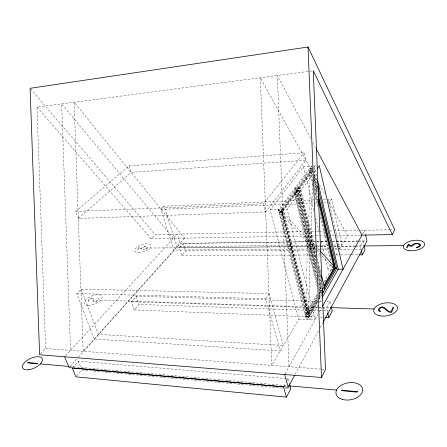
<?xml version="1.0" encoding="UTF-8"?>
<svg xmlns="http://www.w3.org/2000/svg" width="447" height="447" viewBox="0 0 447 447"><rect width="100%" height="100%" fill="white"/><g stroke="black" fill="none" stroke-linecap="round" stroke-linejoin="round"><path stroke-width="0.34" stroke-dasharray="2.23 1.68" d="M312.414 180.482L311.129 240.816L315.303 245.47M305.899 312.542L305.793 317.331L308.559 317.443L317.415 301.831M305.966 309.553L306.072 304.781M306.134 301.798L306.24 297.037M306.307 294.07L306.413 289.321M306.474 286.359L306.581 281.627M306.648 278.677L306.748 273.955M306.815 271.011L306.921 266.306M306.983 263.372L307.089 258.679M307.15 255.751L307.257 251.074M307.318 248.158L307.447 242.319L305.295 239.955M308.531 235.055L308.402 240.855L310.52 243.196M308.592 232.161L308.698 227.534M308.76 224.651L308.86 220.041M308.922 217.164L309.022 212.565M309.084 209.699L309.184 205.112M309.251 202.251L309.346 197.68M309.413 194.831L309.508 190.271M309.575 187.427L309.67 182.884M309.732 180.046L309.832 175.515M309.894 172.687L309.994 168.173L312.012 168.038M295.165 374.301L318.644 330.685M320.298 327.617L322.946 322.7M283.845 386.325L286.723 381.051M287.041 380.464L288.002 378.71L78.32 361.232L73.135 367.054M327.349 311.481L326.528 308.112L330.009 301.731L326.522 301.636M361.109 249.437L360.383 246.073L363.165 240.972L359.679 241.022M285.024 373.91L318.085 314.263M319.437 311.827L321.801 307.57M362.623 233.921L364.646 230.272L365.501 234.295M317.985 305.016L309.777 319.588L281.649 209.414M319.354 302.585L321.751 298.333M319.119 298.831L321.158 295.232M317.303 302.72L309.145 317.119L306.368 317.007L306.86 316.152L308.246 316.208L317.32 300.261M319.018 299.697L321.756 294.864M317.426 299.395L307.173 317.387L279.677 210.163L295.713 188.846L316.252 272.67M319.136 296.4L321.186 292.802L318.404 281.459M319.035 297.244L321.438 293.02M317.331 301.295L307.005 319.476L278.76 209.52M319.052 298.261L321.119 294.623M317.331 298.501L307.927 314.967L305.161 314.867L318.013 292.534M319.018 295.545L321.041 292.003L318.353 291.941M323.717 287.309L322.829 288.868L320.158 288.812L321.052 287.265L317.901 274.369M317.465 294.908L306.966 313.196L280.923 211.465L294.791 192.925L316.839 282.532M324.891 281.979L326.925 278.442M331.657 270.195L332.333 269.016M317.532 296.707L308.067 313.235L282.074 211.425L295.908 192.869L316.755 277.827M318.879 294.344L320.231 291.986L318.415 284.566M317.448 296.964L305.793 317.331L278.235 210.213L311.498 166.167L312.107 168.759M319.164 293.97L319.845 292.768L318.426 286.991M321.421 290.025L320.745 291.204L318.504 282.063M324.097 281.962L333.06 266.395M313.101 166.066L303.485 166.692L270.161 209.827L298.752 319.136L271.798 365.417L260.31 77.722L312.38 171.81M332.702 269.155L327.874 269.128L330.679 264.3M335.948 255.254L338.061 251.633M339.463 249.225L347.542 235.351L327.93 199.915M265.758 298.725L269.155 293.584L81.181 289.148L76.778 293.562L94.183 339.01L280.23 350.94L265.758 298.725L76.778 293.562M334.859 248.789L339.737 248.75L329.193 202.692L331.551 199.122L326.69 199.323M298.752 319.136L315.018 319.801L287.114 209.213L312.269 175.151M313.917 172.916L316.392 169.569M313.867 169.832L314.794 168.586L312.777 168.715M312.52 169.916L298.451 188.763L297.059 188.83L316.241 267.585M313.358 167.105L278.95 212.984L281.828 212.884L312.358 171.838L309.665 172.006L312.866 185.6M265.674 211.895L305.938 160.171L304.178 152.701L129.015 165.882L75.755 211.414L78.326 218.432L265.674 211.895L263.523 203.754L304.178 152.701M76.672 375.849L81.795 369.976L282.482 388.108M321.639 301.496L136.156 296.266L131.284 301.736L134.189 309.944L139.011 304.424L319.013 310.643M316.448 241.587L183.276 243.336L179.269 247.839L181.7 255.511L185.667 250.963L316.873 250.002M69.967 366.585L77.879 357.751M78.348 357.231L180.281 243.442L326.539 241.531M65.597 355.762L177.325 234.072L180.281 243.442M40.532 353.806L45.633 348.492L37 107.107L313.274 70.755M37 107.107L151.12 238.704L155.143 234.524L324.952 231.077M315.353 248.945L173.917 250.085L160.875 209.369L164.071 206.168L317.655 199.703M78.326 218.432L131.167 172.402L305.938 160.171M313.783 166.021L316.532 165.837M311.643 169.379L312.984 169.296M310.604 170.754L313.286 170.586M297.104 188.779L294.322 188.919L316.767 280.224M297.015 188.885L299.781 188.746L315.683 254.231M296.043 190.187L297.434 190.12L281.47 211.498L280.029 211.548M295.998 190.238L298.775 190.098M298.322 190.735L296.925 190.802L316.314 270.061M294.981 191.595L297.763 191.461M296.741 192.83L293.958 192.964L316.85 285.84M323.215 199.474L325.992 199.356M75.755 211.414L263.523 203.754M160.875 209.369L313.196 203.324M313.895 203.296L318.068 203.134M323.628 202.91L329.193 202.692M270.161 209.827L287.114 209.213M281.118 210.112L308.559 317.443L310.179 242.285L281.118 210.112L278.235 210.213L280.208 212.381M280.062 211.498L282.934 211.397L308.899 313.269L306.139 313.168M279.47 212.297L282.359 212.196M329.964 230.976L333.311 230.909M334.004 230.892L358.377 230.401M360.612 230.356L389.169 229.775M389.868 229.758L393.349 229.691M151.12 238.704L314.928 235.904M315.627 235.893L326.081 235.714M331.657 235.619L334.445 235.575M335.144 235.563L361.969 235.105M317.147 241.581L326.908 241.453M332.484 241.374L358.98 241.028M332.11 241.458L335.591 241.408M336.289 241.402L357.879 241.117M358.572 241.112L365.54 241.017M314.811 245.224L176.962 246.688L164.071 206.168M315.504 245.213L328.037 245.079M333.607 245.023L336.39 244.995M337.088 244.984L341.961 244.934L331.551 199.122M149.963 248.04L319.309 246.381M320.002 246.375L327.657 246.297M333.92 246.236L336.703 246.208M337.401 246.202L354.801 246.029M355.494 246.023L363.148 245.951M179.269 247.839L319.281 246.476M319.979 246.465L327.64 246.392M333.909 246.331L336.697 246.303M337.396 246.297L354.806 246.129M355.505 246.118L360.383 246.073M316.051 248.94L319.532 248.912M320.231 248.906L328.59 248.839M317.571 250.002L329.439 249.912M335.021 249.873L339.206 249.839M339.904 249.834L352.471 249.744M355.259 249.722L361.539 249.677M181.7 255.511L316.962 254.986M317.655 254.986L322.538 254.963M325.327 254.958L330.21 254.935M335.786 254.913L339.966 254.896M340.664 254.896L351.124 254.857M351.823 254.851L358.097 254.829M319.259 290.377L321.935 290.427M319.845 292.768L321.186 292.802M100.631 300.194L317.778 307.19M318.476 307.212L321.952 307.324M322.65 307.346L329.601 307.57M131.284 301.736L326.528 308.112M319.711 310.671L328.081 310.961M330.875 311.056L332.266 311.101M134.189 309.944L317.672 317.113M320.46 317.225L324.645 317.387M45.633 348.492L321.326 369.121M322.019 369.172L324.109 369.328M69.419 366.467L286.706 385.66M285.259 388.359L290.818 388.856M281.431 213.727L283.37 215.856M284.577 217.181L286.488 219.281M287.672 220.583L289.555 222.651M290.723 223.936L292.573 225.975M293.724 227.238L295.551 229.244M296.685 230.49L298.479 232.468M299.596 233.692L301.367 235.642M302.468 236.849L304.217 238.765M311.565 244.353L313.23 246.191M314.263 247.336L315.085 248.241M316.923 250.275L318.543 252.063M319.544 253.175L320.343 254.058M322.131 256.03L323.701 257.774M324.678 258.852L326.232 260.567M327.193 261.629L328.724 263.322M329.674 264.373L331.182 266.043M315.772 245.99L319.482 250.124M30.558 88.841L155.143 234.524M173.419 238.324L61.63 103.866L70.559 350.359M314.068 174.866L316.772 179.755M319.476 184.639L325.226 195.026M310.643 138.346L277.296 75.487L289.019 366.702M312.928 142.66L315.543 147.594M78.32 361.232L80.801 367.479M81.181 289.148L98.346 334.373L283.404 345.492L269.155 293.584M136.156 296.266L139.011 304.424M129.015 165.882L131.167 172.402M183.276 243.336L185.667 250.963M288.002 378.71L289.231 383.146M316.185 272.609L295.344 187.567L298.121 187.422L315.744 259.78M315.688 256.902L298.954 188.086L300.345 188.014L315.733 251.493M317.985 266.345L320.778 277.816M323.237 287.935L323.567 289.287M315.694 257.606L298.948 188.785L311.548 171.888L312.341 175.269M317.99 267.055L320.784 278.526M317.856 268.451L321.348 282.778M316.258 264.356L297.842 188.841L310.475 171.955L312.855 182.085M317.901 271.094L321.354 285.253M316.308 267.384L296.735 187.494L311.336 168.083L312.274 172.089M317.934 274.033L321.622 289.365M318.471 278.867L321.616 291.74M317.37 258.249L320.644 271.754M317.325 260.981L320.767 275.162M330.009 301.731L330.976 305.748M303.485 166.692L313.984 210.788M315.761 218.248L318.99 231.814M321.253 241.313L324.321 254.203M325.45 258.953L327.874 269.128M314.559 184.728L317.409 196.892M309.994 168.173L312.352 178.219M314.582 187.712L317.929 201.96M314.599 189.511L317.934 203.692M320.153 213.146L331.266 260.411M332.691 266.49L333.009 267.842M314.627 193.076L317.99 207.347M320.231 216.862L330.635 261.042M331.59 265.116L332.233 267.837M314.029 170.508L316.873 182.734M314.079 173.989L317.409 188.26M313.945 176.023L317.437 190.947M314.001 176.878L317.325 191.081M313.939 178.599L317.42 193.473M314.017 179.538L314.492 181.566M314.654 182.247L317.348 193.758M314.191 165.993L316.839 177.398M363.165 240.972L363.88 244.313M93.429 299.434L93.881 300.948L95.68 301.719L98.753 298.495L99.34 298.339L95.692 302.306C91.182 302.206 94.026 294.556 88.517 300.518A2.151 0.955 -21.5 0 0 88.5 300.987L88.824 301.647L87.953 301.367A3.146 1.397 -21.5 0 1 87.891 300.658L89.115 299.205L90.83 298.283A2.358 1.045 -21.5 0 1 91.942 298.048L93.334 298.406L93.429 299.434M147.018 247.588L146.001 248.806L143.297 249.918L145.42 249.437L147.158 248.32A3.19 1.324 -18.8 0 0 147.605 247.666L147.549 247.068A3.291 1.363 -18.8 0 0 146.94 246.666L143.621 246.861L140.9 248.431C139.727 243.297 134.161 254.583 139.593 247.577C140.95 251.175 143.666 245.157 146.426 246.962A2.861 1.185 -18.8 0 1 146.94 247.292L147.018 247.588M184.633 238.134L83.164 351.303L74.085 102.229L184.633 238.134M283.471 210.705L282.029 210.755L308.726 315.353L310.112 315.403L283.471 210.705M138.693 252.527A8.638 3.57 -18.8 0 0 151.08 245.856A8.638 3.57 -18.8 0 0 138.699 246.057A8.638 3.57 -18.8 0 0 138.693 252.527M88.081 305.301A9.588 4.269 -21.4 0 0 102.123 297.512A9.588 4.269 -21.4 0 0 89.026 297.194A9.588 4.269 -21.4 0 0 88.081 305.301"/><path stroke-width="0.67" d="M392.304 234.586L394.74 229.663L308.017 47.019L30.105 88.31L39.604 354.767L321.516 377.486L325.5 369.434L313.274 70.755L392.304 234.586L361.634 235.111M286.398 397.143L283.521 386.912L72.274 368.026L75.817 376.832L286.398 397.143L290.818 388.856L289.41 383.783M325.343 317.415L328.83 317.549L332.266 311.101L331.3 307.089M359.489 254.824L362.277 254.812L365.031 249.649L364.026 244.978M64.659 356.79L69.039 367.624L288.22 387.203L294.5 375.53M323.276 322.086L366.931 241L365.646 234.966M322.471 306.351L361.969 235.105L316.197 148.823M322.432 297.121L338.167 269.189L317.627 180.789M322.097 294.26L336.809 268.301L317.666 186.131M324.248 288.086L335.513 268.295L318.068 193.663M323.717 287.309L334.825 267.848L318.052 196.177M323.93 285.527L334.049 267.848L318.521 201.619M317.214 168.452L319.281 165.658L343.056 269.217L337.535 269.183M363.847 245.945L403.512 245.554M333.529 267.842L334.825 267.848M335.513 268.295L336.809 268.301M321.784 292.416L323.125 292.444L322.136 288.376M330.299 307.592L374.111 309.006M40.37 363.903L68.726 366.406M288.779 385.845L336.546 390.063M320.41 251.158L335.731 268.222M284.689 374.513L288.22 387.203M327.679 312.833L328.83 317.549M321.628 275.805L324.902 289.31M361.405 250.778L362.277 254.812M308.017 47.019L321.516 377.486M406.781 247.292L407.535 247.286L408.659 244.816C412.117 249.605 413.698 241.687 418.224 244.062A3.587 1.693 -8.5 0 1 419.286 244.459L419.8 245.219L419.437 246.09L416.207 247.632L418.928 247.046L420.515 245.694A4.001 1.883 -8.5 0 0 420.593 244.906L419.984 244.185A4.124 1.944 -8.5 0 0 418.727 243.704C416.185 243.369 412.916 243.481 411.341 245.844L408.307 244.129L406.781 247.292M393.662 307.463L391.589 312.38C386.599 313.604 382.286 302.44 379.179 310.05A2.688 1.458 -9 0 0 379.57 310.643C381.487 311.067 380.341 312.157 379.084 311.123A3.928 2.129 -9 0 1 378.358 310.218L378.922 308.396L380.688 307.24A2.945 1.592 -9 0 1 382.157 306.949C385.973 306.72 386.8 312.174 391.047 311.643L392.807 307.575L393.662 307.463M357.55 391.695L356.918 392.148L341.525 390.639L342.156 390.192L357.55 391.695M37.604 363.484L36.995 363.83L27.552 362.88L28.161 362.534L37.604 363.484M409.083 250.655A10.812 5.096 -8.6 0 0 424.65 243.978A10.812 5.096 -8.6 0 0 408.105 241.883A10.812 5.096 -8.6 0 0 409.083 250.655M379.9 315.822A12.002 6.498 -8.8 0 0 397.5 308A12.002 6.498 -8.8 0 0 379.414 304.53A12.002 6.498 -8.8 0 0 379.9 315.822M342.458 399.434A13.511 8.549 -10 0 0 362.713 390.035A13.511 8.549 -10 0 0 342.799 384.459A13.511 8.549 -10 0 0 342.458 399.434M28.502 369.742A10.879 5.146 -25.1 0 0 42.392 359.092A10.879 5.146 -25.1 0 0 26.261 360.98A10.879 5.146 -25.1 0 0 28.502 369.742"/></g></svg>
